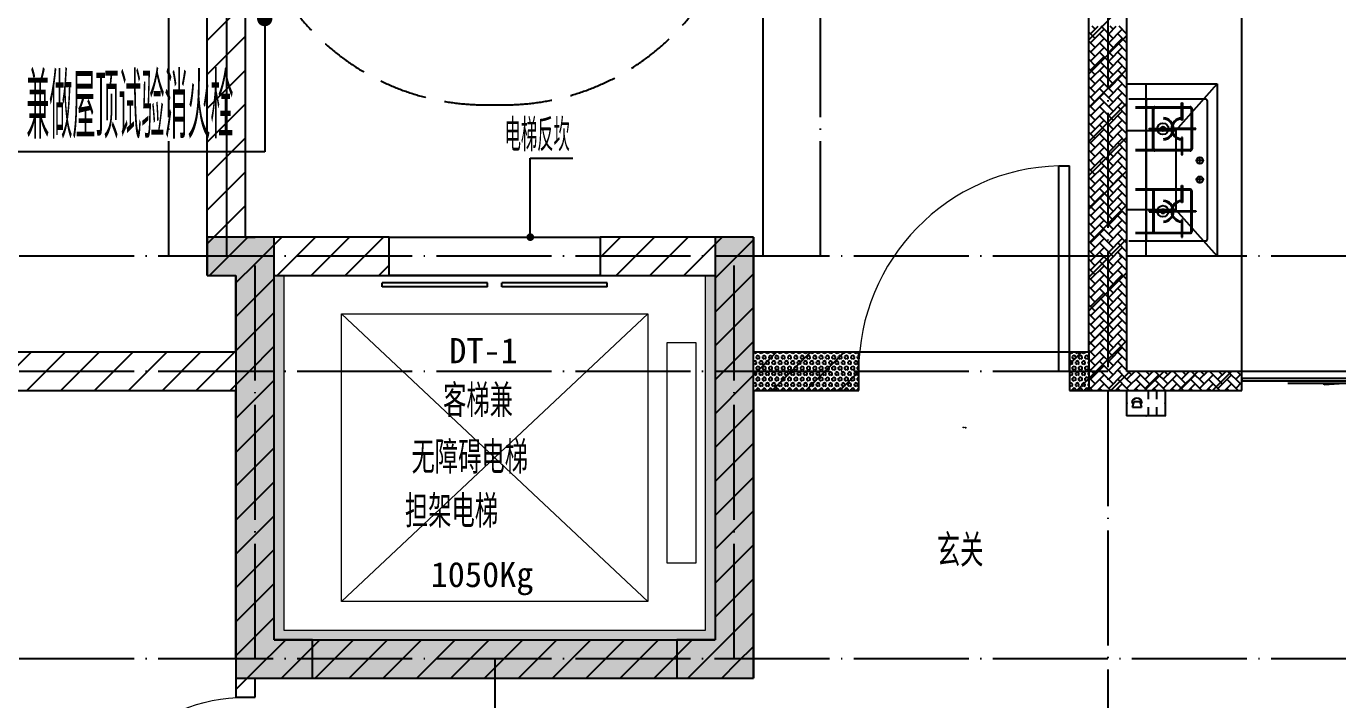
# Model space of a CAD drawing. Extents: x 27938 to 1507990, y 110129 to 923079.
# Drawn here: x 837972 to 844817, y 288797 to 292311 of the extents above; entities that cross this region are included whole.
import ezdxf
from ezdxf.enums import TextEntityAlignment as Align

# ---------------------------------------------------------------- set-up
doc = ezdxf.new("R2010")
doc.units = 0
doc.header["$LTSCALE"] = 1000
doc.header["$MEASUREMENT"] = 0
doc.linetypes.add('DASH', pattern=[0.35, 0.25, -0.1])
doc.linetypes.add('DOTE', pattern=[2.42, 2, -0.2, 0.02, -0.2])
for name, color, linetype in [('----建筑底图', 8, 'Continuous'), ('COLUMN', 9, 'Continuous'), ('DIM_LEAD', 3, 'Continuous'), ('DIM_不分区消火栓', 1, 'Continuous'), ('DOTE', 1, 'Continuous'), ('EQUIP-安防', 3, 'Continuous'), ('LVTRY', 6, 'Continuous'), ('PUB_HATCH', 8, 'Continuous'), ('PUB_TEXT', 4, 'Continuous'), ('STAIR', 2, 'Continuous'), ('WALL', 9, 'Continuous'), ('WINDOW', 4, 'Continuous'), ('WINDOW_TEXT', 7, 'Continuous'), ('保温', 6, 'Continuous'), ('建筑-排气道', 9, 'Continuous')]:
    doc.layers.add(name, color=color, linetype=linetype)
for name, color, linetype, lineweight in [('3.5方案汇报，与郭总、侯月琴确定户型_t8$0$STAIR', 2, 'Continuous', 18), ('填充', 251, 'Continuous', 5), ('平面-空调预留孔', 173, 'Continuous', 15)]:
    doc.layers.add(name, color=color, linetype=linetype, lineweight=lineweight)
doc.styles.add('_TCH_DIM', font='SIMPLEX.shx', dxfattribs={"width": 0.7, "bigfont": 'GBCBIG.shx'})
doc.styles.add('_TCH_DIM_T3', font='SIMPLEX.shx', dxfattribs={"width": 0.494118, "bigfont": 'GBCBIG.shx'})
doc.styles.add('_TCH_WINDOW', font='SIMPLEX.shx', dxfattribs={"width": 0.7, "height": 3.5, "bigfont": 'GBCBIG.shx'})
doc.styles.add('_TEL_DIM', font='SIMPLEX', dxfattribs={"width": 0.8, "height": 3.5, "bigfont": 'HZTXT'})
doc.styles.add('DIM_FONT', font='SIMPLEX.shx', dxfattribs={"width": 0.56})
doc.styles.get("Standard").update_dxf_attribs({"font": 'gbenor.shx', "bigfont": 'gbcbig.shx'})
doc.styles.add('黑体', font='simhei.ttf')
pattern_1 = [(90, (0, 0), (-16.49778, 1e-15), [9.525, -19.05]), (210, (0, 0), (8.24889, -14.2874966), [9.525, -19.05]), (150, (6e-16, 9.525), (-8.24889, -14.2874966), [9.525, -19.05])]
pattern_2 = [(45, (0, 0), (0, 47.4157523), [100.584, -33.528]), (135, (23.708, 23.708), (3e-15, 47.4157523), [100.584, -33.528])]
pattern_3 = [(45, (0, 89.76), (-88.3884, 88.3884), [])]

# ---------------------------------------------------------------- blocks, each defined once
blk = doc.blocks.new('GDGDGRD')
at = {"layer": 'PUB_HATCH'}
for points in [[(431966.6, 293615.4), (431616.6, 293615.4), (431616.6, 293415.4), (431766.6, 293415.4), (431766.6, 291315.4), (432166.6, 291315.4), (432166.6, 291515.4), (431966.6, 291515.4)], [(434266.6, 293615.4), (434266.6, 291515.4), (434066.6, 291515.4), (434066.6, 291315.4), (434466.6, 291315.4), (434466.6, 293415.4), (434466.6, 293415.4), (434466.6, 293615.4)]]:
    blk.add_hatch(color=256, dxfattribs=at).paths.add_polyline_path(points)
at = {"layer": 'COLUMN', "color": 6}
for p, q in [((431966.6, 293615.4), (431616.6, 293615.4)), ((431616.6, 293615.4), (431616.6, 293415.4)), ((431966.6, 291515.4), (431966.6, 293615.4)), ((434266.6, 293615.4), (434266.6, 291515.4)), ((434466.6, 293615.4), (434266.6, 293615.4)), ((434466.6, 293415.4), (434466.6, 293615.4)), ((431616.6, 293415.4), (431766.6, 293415.4)), ((431766.6, 293415.4), (431766.6, 291315.4)), ((434466.6, 291315.4), (434466.6, 293415.4)), ((434466.6, 293415.4), (434466.6, 293415.4)), ((432166.6, 291515.4), (431966.6, 291515.4)), ((432166.6, 291315.4), (432166.6, 291515.4)), ((434266.6, 291515.4), (434066.6, 291515.4)), ((434066.6, 291515.4), (434066.6, 291315.4)), ((431766.6, 291315.4), (432166.6, 291315.4)), ((434066.6, 291315.4), (434466.6, 291315.4))]:
    blk.add_line(p, q, dxfattribs=at)
blk = doc.blocks.new('A-Kitchen-7')
at = {"layer": 'LVTRY', "color": 0}
for p, q in [((-518.7, 779.7), (-7.2, 834.3)), ((-515, 756), (-518.7, 779.7)), ((-3.6, 810.6), (-515, 756)), ((-29.1, 767), (-35.2, 806.4)), ((-7.2, 834.3), (-3.6, 810.6)), ((515, 780), (0, 780)), ((0, 756), (0, 780)), ((515, 756), (515, 780)), ((515, 756), (-515, 756)), ((-515, 756), (-515, 40)), ((-485.6, 760.5), (-484.9, 756)), ((-29.1, 767), (-112.1, 756)), ((515, 40), (515, 756)), ((-515, 40), (515, 40))]:
    blk.add_line(p, q, dxfattribs=at)
blk.add_lwpolyline([(-468.9, 40), (-468.9, 0), (468.9, 0), (468.9, 40)], close=True, dxfattribs=at)
blk = doc.blocks.new('rtyg7uyhg')
at = {"layer": 'LVTRY', "color": 0}
for p, q in [((193590.3, 45458.1), (193590.3, 45069.5)), ((194234.6, 45488.8), (193621, 45488.8)), ((194265.3, 45069.5), (194265.3, 45458.1)), ((193682.3, 45407), (193887.8, 45407)), ((193896.4, 45429.9), (193857.6, 45326.3)), ((193875.3, 45316), (193945.6, 45401.5)), ((193925.8, 45440.4), (193940.1, 45432.2)), ((194111.9, 45407), (194173.3, 45407)), ((193621, 45130.8), (193621, 45345.6)), ((193857.6, 45326.3), (193875.3, 45316)), ((194009.6, 45345.6), (194009.6, 45130.8)), ((194050.5, 45130.8), (194050.5, 45345.6)), ((194234.6, 45345.6), (194234.6, 45130.8)), ((193621, 45038.8), (194234.6, 45038.8)), ((193948.3, 45069.5), (193682.3, 45069.5)), ((194173.3, 45069.5), (194111.9, 45069.5))]:
    blk.add_line(p, q, dxfattribs=at)
for centre, radius in [((193866.4, 45437.7), 20.5), ((193989.2, 45437.7), 20.5), ((194071, 45437.7), 20.5), ((193815.3, 45238.2), 25.6), ((194137.5, 45238.2), 25.6)]:
    blk.add_circle(centre, radius, dxfattribs=at)
for centre, radius, start, end in [((193621, 45458.1), 30.7, 89.99999, 179.99999), ((194234.6, 45458.1), 30.7, 359.99999, 89.99999), ((193682.3, 45345.6), 61.4, 89.99999, 179.99999), ((193915.6, 45422.7), 20.5, 59.99999, 159.46231), ((193929.8, 45414.5), 20.5, 320.53767, 59.99999), ((193948.3, 45345.6), 61.4, 359.99999, 89.99999), ((194111.9, 45345.6), 61.4, 89.99999, 179.99999), ((194173.3, 45345.6), 61.4, 359.99999, 89.99999), ((193682.3, 45130.8), 61.4, 179.99999, 269.99999), ((193948.3, 45130.8), 61.4, 269.99999, 359.99999), ((194111.9, 45130.8), 61.4, 179.99999, 269.99999), ((194173.3, 45130.8), 61.4, 269.99999, 359.99999), ((193621, 45069.5), 30.7, 179.99999, 269.99999), ((194234.6, 45069.5), 30.7, 269.99999, 359.99999)]:
    blk.add_arc(centre, radius, start, end, dxfattribs=at)
at = {"layer": 'LVTRY', "color": 0, "style": 'DIM_FONT', "width": 0.8, "flags": 9}
for tag in ['YSIZE', 'XSIZE']:
    blk.add_attdef(tag, (193927.8, 45487.8), '', height=0.5, rotation=89.99999, dxfattribs=at)
blk = doc.blocks.new('FRSDFDGDGDRGDR')
at = {"layer": '平面-空调预留孔', "color": 0}
for p, q in [((699612.3, 775044), (699612.3, 775441.2)), ((699618.9, 775447.8), (699746.3, 775447.8)), ((699746.3, 775447.8), (699746.3, 775355.4)), ((699719.9, 775342.2), (699719.9, 775143)), ((699726.5, 775348.8), (699739.7, 775348.8)), ((699726.5, 775136.4), (699739.7, 775136.4)), ((699746.3, 775129.8), (699746.3, 775037.4)), ((699746.3, 775037.4), (699618.9, 775037.4))]:
    blk.add_line(p, q, dxfattribs=at)
blk.add_lwpolyline([(699766.1, 775166.7), (699792.5, 775153.5), (699792.5, 775057.2), (699766.1, 775044), (699766.1, 775017.6), (699618.9, 775017.6, -0.414214), (699592.5, 775044), (699592.5, 775441.2, -0.414214), (699618.9, 775467.6), (699766.1, 775467.6), (699766.1, 775441.2), (699792.5, 775428), (699792.5, 775331.6), (699766.1, 775318.4)], format="xyb", close=True, dxfattribs=at)
for centre, radius in [((699739.7, 775331.6), 10.6), ((699739.7, 775243.2), 15.8), ((699739.7, 775153.5), 10.6)]:
    blk.add_circle(centre, radius, dxfattribs=at)
for centre, start, end in [((699618.9, 775441.2), 90, 180), ((699726.5, 775342.2), 90, 180), ((699739.7, 775355.4), 270, 360), ((699726.5, 775143), 180, 270), ((699739.7, 775129.8), 0, 90), ((699618.9, 775044), 180, 270)]:
    blk.add_arc(centre, 6.6, start, end, dxfattribs=at)
blk = doc.blocks.new('*U124')
h = blk.add_hatch(color=0)
h.set_gradient(color1=(0, 0, 255), rotation=180, tint=1)
h.paths.add_polyline_path([(0, 0), (-6.35, -6.35), (-6.35, -2.159), (-15, -2.159), (-15, 2.159), (-6.35, 2.159), (-6.35, 6.35)])
at = {"color": 0, "linetype": 'Continuous'}
blk.add_lwpolyline([(0, 0), (-6.35, -6.35), (-6.35, -2.159), (-15, -2.159), (-15, 2.159), (-6.35, 2.159), (-6.35, 6.35)], close=True, dxfattribs=at)
blk = doc.blocks.new('A$C3E873908')
at = {"layer": 'PUB_HATCH'}
blk.add_hatch(color=0, dxfattribs=at).paths.add_polyline_path([(-335, -15), (-335, -285), (-230, -285), (-230, -270), (-300, -270), (-320, -250), (-320, -50), (-300, -30), (-50, -30), (-30, -50), (-30, -250), (-50, -270), (-120, -270), (-120, -285), (-15, -285), (-15, -15)])
at = {"layer": 'LVTRY', "color": 0}
for p, q in [((-230, -270), (-230, -285)), ((-120, -270), (-120, -285))]:
    blk.add_line(p, q, dxfattribs=at)
for points in [[(0, 0), (-350, 0), (-350, -300), (0, -300)], [(-15, -15), (-335, -15), (-335, -285), (-15, -285)], [(-300, -270), (-50, -270), (-30, -250), (-30, -50), (-50, -30), (-300, -30), (-320, -50), (-320, -250), (-300, -270)]]:
    blk.add_lwpolyline(points, close=True, dxfattribs=at)
at = {"layer": '建筑-排气道', "color": 8, "xscale": 5, "yscale": 5, "zscale": 5, "rotation": 90.00000000000001}
blk.add_blockref('*U124', (-165.1, -332.3), dxfattribs=at)
blk = doc.blocks.new('VXCVXVXVDXVDX')
at = {"layer": 'LVTRY', "color": 0}
for p, q in [((436416.6, 294415.4), (436886.8, 294415.4)), ((436516.6, 293515.4), (436516.6, 294415.4)), ((436670.8, 294172.4), (436886.8, 294415.4)), ((436886.8, 294415.4), (436886.8, 293515.4)), ((436826.6, 294335.4), (436426.6, 294335.4)), ((436516.6, 294325.4), (436516.6, 293605.4)), ((436836.6, 293605.4), (436836.6, 294325.4)), ((436461.6, 294295.4), (436746.6, 294295.4)), ((436461.6, 294290.4), (436746.6, 294290.4)), ((436551.6, 294075.4), (436551.6, 294285.4)), ((436556.6, 294075.4), (436556.6, 294285.4)), ((436701.8, 294225.4), (436701.8, 294315.4)), ((436701.8, 294315.4), (436706.3, 294315.4)), ((436706.3, 294315.4), (436706.3, 294225.4)), ((436751.6, 294285.4), (436751.6, 294075.4)), ((436756.6, 294285.4), (436756.6, 294075.4)), ((436531.6, 294182.6), (436659.1, 294182.6)), ((436531.6, 294178.1), (436531.6, 294182.6)), ((436776.6, 294182.6), (436649.1, 294182.6)), ((436649.1, 294182.6), (436649.1, 294178.1)), ((436659.1, 294182.6), (436659.1, 294178.1)), ((436706.3, 294225.4), (436701.8, 294225.4)), ((436776.6, 294178.1), (436776.6, 294182.6)), ((436416.6, 294172.4), (436670.8, 294172.4)), ((436516.6, 293757.3), (436516.6, 294172.4)), ((436659.1, 294178.1), (436531.6, 294178.1)), ((436649.1, 294178.1), (436776.6, 294178.1)), ((436670.8, 294172.4), (436670.8, 293757.3)), ((436706.3, 294135.4), (436701.8, 294135.4)), ((436701.8, 294135.4), (436701.8, 294045.4)), ((436706.3, 294045.4), (436706.3, 294135.4)), ((436746.6, 294070.4), (436461.6, 294070.4)), ((436746.6, 294065.4), (436461.6, 294065.4)), ((436701.8, 294045.4), (436706.3, 294045.4)), ((436816, 294015.4), (436777.2, 294015.4)), ((436796.6, 293996), (436796.6, 294034.8)), ((436816, 293915.4), (436777.2, 293915.4)), ((436796.6, 293896), (436796.6, 293934.8)), ((436746.6, 293865.4), (436461.6, 293865.4)), ((436746.6, 293860.4), (436461.6, 293860.4)), ((436551.6, 293855.4), (436551.6, 293645.4)), ((436556.6, 293855.4), (436556.6, 293645.4)), ((436701.8, 293795.4), (436701.8, 293885.4)), ((436701.8, 293885.4), (436706.3, 293885.4)), ((436706.3, 293885.4), (436706.3, 293795.4)), ((436751.6, 293645.4), (436751.6, 293855.4)), ((436756.6, 293645.4), (436756.6, 293855.4)), ((436706.3, 293795.4), (436701.8, 293795.4)), ((436670.8, 293757.3), (436416.6, 293757.3)), ((436659.1, 293752.6), (436531.6, 293752.6)), ((436531.6, 293752.6), (436531.6, 293748.1)), ((436531.6, 293748.1), (436659.1, 293748.1)), ((436649.1, 293748.1), (436649.1, 293752.6)), ((436649.1, 293752.6), (436776.6, 293752.6)), ((436776.6, 293748.1), (436649.1, 293748.1)), ((436659.1, 293748.1), (436659.1, 293752.6)), ((436886.8, 293515.4), (436670.8, 293757.3)), ((436706.3, 293705.4), (436701.8, 293705.4)), ((436701.8, 293705.4), (436701.8, 293615.4)), ((436706.3, 293615.4), (436706.3, 293705.4)), ((436776.6, 293752.6), (436776.6, 293748.1)), ((436461.6, 293640.4), (436746.6, 293640.4)), ((436461.6, 293635.4), (436746.6, 293635.4)), ((436426.6, 293595.4), (436826.6, 293595.4)), ((436701.8, 293615.4), (436706.3, 293615.4)), ((436886.8, 293515.4), (436416.6, 293515.4))]:
    blk.add_line(p, q, dxfattribs=at)
blk.add_lwpolyline([(437016.6, 292915.4), (437016.6, 295015.4), (438516.6, 295015.4), (438516.6, 293789.4)], dxfattribs=at)
for centre, radius in [((436604.1, 294180.4), 29.7), ((436604.1, 294180.4), 11.7), ((436796.6, 294015.4), 17), ((436796.6, 293915.4), 17), ((436604.1, 293750.4), 29.7), ((436604.1, 293750.4), 11.7)]:
    blk.add_circle(centre, radius, dxfattribs=at)
for centre, radius, start, end in [((436526.6, 294325.4), 10, 90, 180), ((436826.6, 294325.4), 10, 0, 90), ((436561.6, 294285.4), 10, 90, 180), ((436561.6, 294285.4), 5, 90, 180), ((436746.6, 294285.4), 10, 0, 90), ((436746.6, 294285.4), 5, 0, 90), ((436604.1, 294180.4), 56.7, 2.27424, 87.72576), ((436604.1, 294180.4), 52.2, 2.47041, 87.52959), ((436704.1, 294180.4), 56.7, 92.27424, 177.72576), ((436704.1, 294180.4), 52.2, 92.47041, 177.52959), ((436604.1, 294180.4), 56.7, 272.27424, 357.72576), ((436604.1, 294180.4), 52.2, 272.47041, 357.52959), ((436704.1, 294180.4), 56.7, 182.27424, 267.72576), ((436704.1, 294180.4), 52.2, 182.47041, 267.52959), ((436561.6, 294075.4), 10, 180, 270), ((436561.6, 294075.4), 5, 180, 270), ((436746.6, 294075.4), 5, 270, 0), ((436746.6, 294075.4), 10, 270, 0), ((436561.6, 293855.4), 10, 90, 180), ((436561.6, 293855.4), 5, 90, 180), ((436746.6, 293855.4), 10, 0, 90), ((436746.6, 293855.4), 5, 0, 90), ((436604.1, 293750.4), 56.7, 2.27424, 87.72576), ((436604.1, 293750.4), 52.2, 2.47041, 87.52959), ((436704.1, 293750.4), 56.7, 92.27424, 177.72576), ((436704.1, 293750.4), 52.2, 92.47041, 177.52959), ((436604.1, 293750.4), 56.7, 272.27424, 357.72576), ((436604.1, 293750.4), 52.2, 272.47041, 357.52959), ((436704.1, 293750.4), 56.7, 182.27424, 267.72576), ((436704.1, 293750.4), 52.2, 182.47041, 267.52959), ((436561.6, 293645.4), 10, 180, 270), ((436561.6, 293645.4), 5, 180, 270), ((436746.6, 293645.4), 5, 270, 0), ((436746.6, 293645.4), 10, 270, 0), ((436526.6, 293605.4), 10, 180, 270), ((436826.6, 293605.4), 10, 270, 0)]:
    blk.add_arc(centre, radius, start, end, dxfattribs=at)
at = {"color": 8, "xscale": -1}
for name, p in [('A$C3E873908', (436416.6, 295615.4)), ('rtyg7uyhg', (632006.9, 250026.6))]:
    blk.add_blockref(name, p, dxfattribs=at)
at = {"color": 8, "rotation": 90}
blk.add_blockref('FRSDFDGDGDRGDR', (1212534.1, -404177.2), dxfattribs=at)
at = {"layer": 'LVTRY', "color": 8, "extrusion": (0, 0, -1), "xscale": -0.7999999999883585, "yscale": 0.7999999999883585, "zscale": -0.7999999999883585, "rotation": 270}
blk.add_blockref('A-Kitchen-7', (-439116.6, 293377.4), dxfattribs=at)
blk = doc.blocks.new('VXVXVXDVXDVXVDX')
at = {"layer": '保温', "linetype": 'ByBlock', "ltscale": 10}
h = blk.add_hatch(dxfattribs=at)
h.set_pattern_fill('AR-HBONE', color=251, scale=55)
h.set_pattern_definition(pattern_2)
h.paths.add_polyline_path([(436416.6, 294715.4), (436216.6, 294715.4), (436216.6, 292815.4), (436416.6, 292815.2)])
at = {"layer": '保温', "linetype": 'Continuous', "ltscale": 10}
h = blk.add_hatch(dxfattribs=at)
h.set_pattern_fill('HEX', color=251, scale=10, angle=90, style=0)
h.set_pattern_definition(pattern_1)
h.paths.add_polyline_path([(435016.6, 292815.4), (435016.6, 293015.4), (434466.6, 293015.4), (434466.6, 292815.4)])
h = blk.add_hatch(dxfattribs=at)
h.set_pattern_fill('HEX', color=251, scale=10, angle=90, style=0)
h.set_pattern_definition(pattern_1)
h.paths.add_polyline_path([(436216.6, 292815.4), (436216.6, 293015.4), (436116.6, 293015.4), (436116.6, 292815.4)])
at = {"layer": '保温', "linetype": 'ByBlock', "ltscale": 10}
h = blk.add_hatch(dxfattribs=at)
h.set_pattern_fill('AR-HBONE', color=251, scale=55)
h.set_pattern_definition(pattern_2)
h.paths.add_polyline_path([(437016.6, 292815.4), (437016.6, 292915.4), (436416.6, 292915.4), (436416.6, 292815.4)])
at = {"layer": '保温', "linetype": 'Continuous', "ltscale": 10}
h = blk.add_hatch(dxfattribs=at)
h.set_pattern_fill('HEX', color=251, scale=10, angle=90, style=0)
h.set_pattern_definition(pattern_1)
h.paths.add_polyline_path([(434066.6, 291315.4), (434066.6, 291515.4), (432166.6, 291515.4), (432166.6, 291315.4)])
at = {"layer": '保温', "color": 251, "linetype": 'ByBlock', "ltscale": 10}
blk.add_line((436216.6, 293015.4), (436216.6, 292815.4), dxfattribs=at)
blk = doc.blocks.new('$equip$00002628')
at = {"linetype": 'Continuous'}
for p, q in [((-0.625, 0.415), (0.625, 0.415)), ((-0.625, -0.415), (-0.625, 0.415)), ((-0.472, 0.01), (-0.409, 0.01)), ((-0.446, -0.138), (-0.395, 0.058)), ((-0.395, 0.058), (-0.395, 0.058)), ((-0.395, 0.058), (-0.206, 0.058)), ((-0.206, 0.058), (-0.155, -0.138)), ((-0.191, 0.01), (-0.129, 0.01)), ((0.071, 0.129), (0.071, 0.415)), ((0.35, 0.129), (0.35, 0.415)), ((0.625, 0.415), (0.625, -0.415)), ((0.625, -0.415), (-0.625, -0.415)), ((-0.155, -0.138), (-0.446, -0.138)), ((0.071, -0.415), (0.071, -0.129)), ((0.35, -0.415), (0.35, -0.129))]:
    blk.add_line(p, q, dxfattribs=at)
at = {"const_width": 0.05}
blk.add_lwpolyline([(-0.625, 0.415), (0.625, 0.415), (0.625, -0.415), (-0.625, -0.415), (-0.625, 0.415), (0.625, 0.415)], dxfattribs=at)
at = {"linetype": 'Continuous'}
blk.add_arc((-0.3, -0.011), 0.173, 6.9897, 173.0103, dxfattribs=at)
for p in [(-0.625, 0), (0, 0.415), (0, -0.415), (0.625, 0)]:
    blk.add_point(p)
at = {"color": 7, "style": '_TEL_DIM', "flags": 1}
blk.add_attdef('A', text='', height=0.000025, dxfattribs=at).set_placement((0, 0), align=Align.MIDDLE_CENTER)
blk = doc.blocks.new('GDFGDDADWADAW')
at = {"layer": 'EQUIP-安防', "xscale": 160, "yscale": 160, "zscale": 160}
blk.add_blockref('$equip$00002628', (436516.6, 292749), dxfattribs=at)
blk = doc.blocks.new('$DorLib2D$00000001')
at = {"color": 0}
for p, q in [((0.45, 0.975), (0.5, 0.975)), ((0.45, 0), (0.45, 0.975)), ((0.5, 0), (0.5, 0.975)), ((0.5, 0), (0.45, 0))]:
    blk.add_line(p, q, dxfattribs=at)
at = {"color": 0, "lineweight": 13}
blk.add_arc((0.475, 0), 0.975, 91.46928, 180, dxfattribs=at)
blk = doc.blocks.new('$DORLIB2D$00000127')
at = {"color": 0}
for points in [[(-0.5333, 0.7949), (-0.5333, 0.6904)], [(-0.0333, 0.7949), (-0.5333, 0.7949)], [(-0.0333, 0.7949), (-0.0333, 0.6904)], [(0.5333, 0.7949), (0.0333, 0.7949)], [(0.0333, 0.7949), (0.0333, 0.6904)], [(0.5333, 0.7949), (0.5333, 0.6904)], [(-0.0333, 0.6904), (-0.5333, 0.6904)], [(0.5333, 0.6904), (0.0333, 0.6904)], [(0.5, 0.5), (-0.5, 0.5)]]:
    blk.add_lwpolyline(points, dxfattribs=at)
blk = doc.blocks.new('$DorLib2D$00000131')
at = {"color": 0, "linetype": 'Continuous'}
for p, q in [((0.15, 0.125), (0.2319, 0.1973)), ((0.2319, 0.1973), (0.2319, 0.125)), ((-0.5, 0.125), (-0.5, 0)), ((0.0192, 0.125), (-0.5, 0.125)), ((0.0192, 0), (0.0192, 0.125)), ((0.35, 0.125), (0.15, 0.125)), ((-0.5, 0), (0.0192, 0)), ((-0.024, 0), (0.5, 0)), ((-0.024, -0.125), (-0.024, 0)), ((0.5, 0), (0.5, -0.125)), ((-0.35, -0.125), (-0.15, -0.125)), ((-0.2319, -0.1973), (-0.2319, -0.125)), ((-0.15, -0.125), (-0.2319, -0.1973)), ((0.5, -0.125), (-0.024, -0.125))]:
    blk.add_line(p, q, dxfattribs=at)
blk = doc.blocks.new('A$C1B43746D')
at = {"layer": 'PUB_HATCH'}
h = blk.add_hatch(dxfattribs=at)
h.set_pattern_fill('普通砖', color=256, scale=50, style=0)
h.set_pattern_definition(pattern_3)
h.paths.add_polyline_path([(25302.5, -22399.8), (25502.5, -22199.8), (25502.5, -18299.8), (25369.1, -18299.8), (25302.5, -18399.8)])
h = blk.add_hatch(dxfattribs=at)
h.set_pattern_fill('普通砖', color=256, scale=50, style=0)
h.set_pattern_definition(pattern_3)
h.paths.add_polyline_path([(30002.5, -22899.8), (30102.5, -22899.8), (30102.5, -20699.8), (29969.1, -20699.8), (29902.5, -20799.8), (29902.5, -22799.8)])
h = blk.add_hatch(dxfattribs=at)
h.set_pattern_fill('普通砖', color=256, scale=50, style=0)
h.set_pattern_definition(pattern_3)
h.paths.add_polyline_path([(25502.5, -22199.8), (25302.5, -22399.8), (25452.5, -22399.8), (25552.5, -22333.1), (25552.5, -22199.8)])
h = blk.add_hatch(dxfattribs=at)
h.set_pattern_fill('普通砖', color=256, scale=50, style=0)
h.set_pattern_definition(pattern_3)
h.paths.add_polyline_path([(25652.5, -22399.8), (26252.5, -22399.8), (26252.5, -22199.8), (25552.5, -22199.8), (25552.5, -22333.1)])
h = blk.add_hatch(dxfattribs=at)
h.set_pattern_fill('普通砖', color=256, scale=50, style=0)
h.set_pattern_definition(pattern_3)
h.paths.add_polyline_path([(28152.5, -22199.8), (27352.5, -22199.8), (27352.5, -22399.8), (27952.5, -22399.8)])
h = blk.add_hatch(dxfattribs=at)
h.set_pattern_fill('普通砖', color=256, scale=50, style=0)
h.set_pattern_definition(pattern_3)
h.paths.add_polyline_path([(28152.5, -22199.8), (27952.5, -22399.8), (27952.5, -22899.8), (28085.8, -22899.8), (28152.5, -22799.8)])
h = blk.add_hatch(dxfattribs=at)
h.set_pattern_fill('普通砖', color=256, scale=50, style=0)
h.set_pattern_definition(pattern_3)
h.paths.add_polyline_path([(25519.1, -22899.8), (25652.5, -22899.8), (25652.5, -22399.8), (25552.5, -22333.1), (25452.5, -22399.8), (25452.5, -22799.8)])
h = blk.add_hatch(dxfattribs=at)
h.set_pattern_fill('普通砖', color=256, scale=50, style=0)
h.set_pattern_definition(pattern_3)
h.paths.add_polyline_path([(25452.5, -22799.8), (23502.5, -22799.8), (23502.5, -22999.8), (25452.5, -22999.8), (25519.1, -22899.8)])
h = blk.add_hatch(dxfattribs=at)
h.set_pattern_fill('普通砖', color=256, scale=50, style=0)
h.set_pattern_definition(pattern_3)
h.paths.add_polyline_path([(28152.5, -22999.8), (28702.5, -22999.8), (28702.5, -22799.8), (28152.5, -22799.8), (28085.8, -22899.8)])
h = blk.add_hatch(dxfattribs=at)
h.set_pattern_fill('普通砖', color=256, scale=50, style=0)
h.set_pattern_definition(pattern_3)
h.paths.add_polyline_path([(29902.5, -22799.8), (29802.5, -22799.8), (29802.5, -22999.8), (30002.5, -22999.8), (30002.5, -22899.8)])
h = blk.add_hatch(dxfattribs=at)
h.set_pattern_fill('普通砖', color=256, scale=50, style=0)
h.set_pattern_definition(pattern_3)
h.paths.add_polyline_path([(25527.5, -24399.8), (25652.5, -24299.8), (25652.5, -22899.8), (25519.1, -22899.8), (25452.5, -22999.8), (25452.5, -24399.8)])
h = blk.add_hatch(dxfattribs=at)
h.set_pattern_fill('普通砖', color=256, scale=50, style=0)
h.set_pattern_definition(pattern_3)
h.paths.add_polyline_path([(28085.8, -22899.8), (27952.5, -22899.8), (27952.5, -24299.8), (28152.5, -24499.8), (28152.5, -22999.8)])
h = blk.add_hatch(dxfattribs=at)
h.set_pattern_fill('普通砖', color=256, scale=50, style=0)
h.set_pattern_definition(pattern_3)
h.paths.add_polyline_path([(30002.5, -22999.8), (30702.5, -22999.8), (30702.5, -22899.8), (30002.5, -22899.8)])
h = blk.add_hatch(dxfattribs=at)
h.set_pattern_fill('普通砖', color=256, scale=50, style=0)
h.set_pattern_definition(pattern_3)
h.paths.add_polyline_path([(25527.5, -24399.8), (25552.4, -24499.8), (28152.5, -24499.8), (27952.5, -24299.8), (25652.5, -24299.8)])
h = blk.add_hatch(dxfattribs=at)
h.set_pattern_fill('普通砖', color=256, scale=50, style=0)
h.set_pattern_definition(pattern_3)
h.paths.add_polyline_path([(25452.4, -24399.8), (25452.4, -24599.8), (25552.4, -24599.8), (25552.4, -24499.8), (25527.5, -24399.8)])
at = {"layer": '填充'}
h = blk.add_hatch(dxfattribs=at)
h.set_pattern_fill('隔热材料02', color=8, scale=100, style=0)
h.set_pattern_definition([(0, (-1147405.93, -633038.43), (0, 50), []), (0, (-1147405.93, -633021.764), (0, 50), []), (270, (-1147362.19, -633013.133), (50, -9e-15), [5.01775, -44.98225]), (270, (-1147399.65, -633013.133), (50, -9e-15), [5.01775, -44.98225]), (90, (-1147374.137, -633047.06), (-50, 3e-15), [5.01775, -44.98225]), (90, (-1147387.7, -633047.06), (-50, 3e-15), [5.01775, -44.98225]), (180, (-1147355.907, -633055.1), (-6e-15, -50), [50.02425, 0.02425]), (135, (-1147369.864, -633052.59), (3e-15, 49.99987405), [4.268, -66.44275]), (116.56505, (-1147322.882, -633049.57), (0.00011283, 49.99993342), [2.805, -108.9985]), (116.56505, (-1147372.882, -633049.57), (0.00011283, 49.99993342), [2.805, -108.9985]), (153.43495, (-1147314.847, -633055.098), (-0.0001128, 49.9999334), [5.61, -106.1935]), (153.43495, (-1147364.847, -633055.098), (-0.0001128, 49.9999334), [5.61, -106.1935]), (63.43495, (-1147324.137, -633042.044), (-0.00011283, 49.99993342), [26.714, -85.0895]), (63.43495, (-1147374.137, -633042.044), (-0.00011283, 49.99993342), [26.714, -85.0895]), (116.56505, (-1147312.19, -633013.133), (0.00011283, 49.99993342), [2.805, -108.9985]), (116.56505, (-1147362.19, -633013.133), (0.00011283, 49.99993342), [2.805, -108.9985]), (135, (-1147363.444, -633010.624), (3e-15, 49.99987405), [4.268, -66.44275]), (153.43495, (-1147316.462, -633007.606), (-0.0001128, 49.9999334), [5.61, -106.1935]), (153.43495, (-1147366.462, -633007.606), (-0.0001128, 49.9999334), [5.61, -106.1935]), (45, (-1147398.394, -633010.624), (0, 49.99987405), [4.268, -66.44275]), (63.43495, (-1147349.649, -633013.133), (-0.00011283, 49.99993342), [2.805, -108.9985]), (63.43495, (-1147399.649, -633013.133), (-0.00011283, 49.99993342), [2.805, -108.9985]), (26.56505, (-1147345.376, -633007.606), (0.0001128, 49.9999334), [5.61, -106.1935]), (26.56505, (-1147395.376, -633007.606), (0.0001128, 49.9999334), [5.61, -106.1935]), (116.56505, (-1147337.702, -633042.044), (0.00011283, 49.99993342), [26.714, -85.0895]), (116.56505, (-1147387.702, -633042.044), (0.00011283, 49.99993342), [26.714, -85.0895]), (45, (-1147391.974, -633052.59), (0, 49.99987405), [4.268, -66.44275]), (63.43495, (-1147338.956, -633049.57), (-0.00011283, 49.99993342), [2.805, -108.9985]), (63.43495, (-1147388.956, -633049.57), (-0.00011283, 49.99993342), [2.805, -108.9985]), (26.56505, (-1147346.99, -633055.098), (0.0001128, 49.9999334), [5.61, -106.1935]), (26.56505, (-1147396.99, -633055.098), (0.0001128, 49.9999334), [5.61, -106.1935])])
h.paths.add_polyline_path([(27902.5, -22399.8), (27952.5, -22399.8), (27952.5, -24299.8), (25652.5, -24299.8), (25652.5, -22399.8), (25702.5, -22399.8), (25702.5, -24249.8), (27902.5, -24249.8)])
at = {"layer": '3.5方案汇报，与郭总、侯月琴确定户型_t8$0$STAIR', "color": 8}
for p, q in [((27602.5, -22599.8), (26002.5, -24099.8)), ((26002.5, -22599.8), (27602.5, -24099.8))]:
    blk.add_line(p, q, dxfattribs=at)
for points in [[(26002.5, -24099.8), (26002.5, -22599.8), (27602.5, -22599.8), (27602.5, -24099.8)], [(27702.5, -23899.8), (27702.5, -22749.8), (27852.5, -22749.8), (27852.5, -23899.8)]]:
    blk.add_lwpolyline(points, close=True, dxfattribs=at)
at = {"layer": 'DIM_LEAD', "color": 8}
for p, q in [((26988.4, -22199.7), (26988.4, -21787.1)), ((26988.4, -21787.1), (27211.3, -21787.1))]:
    blk.add_line(p, q, dxfattribs=at)
at = {"layer": 'DIM_LEAD', "color": 8, "const_width": 20}
blk.add_lwpolyline([(26988.4, -22209.7, 1), (26988.4, -22189.7, 1)], format="xyb", close=True, dxfattribs=at)
at = {"layer": 'DOTE', "color": 169, "linetype": 'DOTE', "ltscale": 0.3}
for p, q in [((30002.2, -20099.8), (30002.5, -31199.8)), ((25102.5, -22299.8), (25102.5, -20699.8)), ((28502.5, -22299.8), (28502.5, -20699.8)), ((66302.5, -22299.8), (12302.5, -22299.8)), ((25552.5, -24399.8), (25552.5, -22299.8)), ((28052.5, -24399.8), (28052.5, -22299.8)), ((66302.5, -22899.8), (12302.5, -22899.8)), ((66302.5, -24399.8), (12302.5, -24399.8)), ((26802.5, -24399.8), (26802.5, -31199.8))]:
    blk.add_line(p, q, dxfattribs=at)
at = {"layer": 'DOTE', "color": 169, "ltscale": 0.2}
for p, q in [((25402.5, -20699.5), (25402.5, -22299.8)), ((28202.5, -20699.5), (28202.5, -22299.8))]:
    blk.add_line(p, q, dxfattribs=at)
at = {"layer": 'STAIR', "color": 8, "linetype": 'DASH'}
blk.add_lwpolyline([(25502.5, -20259.8, 0.414214), (26752.5, -21509.8), (26852.5, -21509.8, 0.414214), (28102.5, -20259.8)], format="xyb", dxfattribs=at)
at = {"layer": 'WALL', "color": 8}
for p, q in [((25502.5, -22199.8), (25502.5, -18299.8)), ((25302.5, -22399.8), (25302.5, -18399.8)), ((30102.5, -22899.8), (30102.5, -20699.8)), ((29902.5, -22799.8), (29902.5, -20799.8)), ((25502.5, -22199.8), (25552.5, -22199.8)), ((26252.5, -22199.8), (25552.5, -22199.8)), ((26252.5, -22399.8), (26252.5, -22199.8)), ((28152.5, -22199.8), (27352.5, -22199.8)), ((27352.5, -22199.8), (27352.5, -22399.8)), ((28152.5, -22199.8), (28152.5, -22799.8)), ((25302.5, -22399.8), (25452.5, -22399.8)), ((25452.5, -22799.8), (25452.5, -22399.8)), ((25652.5, -22399.8), (26252.5, -22399.8)), ((25652.5, -22899.8), (25652.5, -22399.8)), ((27352.5, -22399.8), (27952.5, -22399.8)), ((27952.5, -22399.8), (27952.5, -22899.8)), ((25452.5, -22799.8), (23502.5, -22799.8)), ((28702.5, -22799.8), (28152.5, -22799.8)), ((28702.5, -22999.8), (28702.5, -22799.8)), ((29902.5, -22799.8), (29802.5, -22799.8)), ((29802.5, -22799.8), (29802.5, -22999.8)), ((25652.5, -24299.8), (25652.5, -22899.8)), ((27952.5, -22899.8), (27952.5, -24299.8)), ((30702.5, -22899.8), (30102.5, -22899.8)), ((30702.5, -22999.8), (30702.5, -22899.8)), ((23502.5, -22999.8), (25452.5, -22999.8)), ((25452.5, -24399.8), (25452.5, -22999.8)), ((28152.5, -22999.8), (28702.5, -22999.8)), ((28152.5, -22999.8), (28152.5, -24499.8)), ((29802.5, -22999.8), (30002.5, -22999.8)), ((30002.5, -22999.8), (30702.5, -22999.8)), ((25652.5, -24299.8), (27952.5, -24299.8)), ((25452.4, -24399.8), (25452.4, -24599.8)), ((25552.4, -24499.8), (28152.5, -24499.8)), ((25552.4, -24599.8), (25552.4, -24499.8)), ((25452.4, -24599.8), (25552.4, -24599.8))]:
    blk.add_line(p, q, dxfattribs=at)
at = {"layer": 'WINDOW', "color": 8}
for p, q in [((26252.5, -22199.8), (27352.5, -22199.8)), ((26252.5, -22399.8), (27352.5, -22399.8)), ((29802.5, -22799.8), (28702.5, -22799.8)), ((32302.5, -22899.8), (30702.5, -22899.8))]:
    blk.add_line(p, q, dxfattribs=at)
at = {"layer": '填充', "color": 8}
blk.add_lwpolyline([(27902.5, -22399.8), (27952.5, -22399.8), (27952.5, -24299.8), (25652.5, -24299.8), (25652.5, -22399.8), (25702.5, -22399.8), (25702.5, -24249.8), (27902.5, -24249.8)], close=True, dxfattribs=at)
at = {"color": 8}
for name in ['GDGDGRD', 'VXVXVXDVXDVXVDX', 'VXCVXVXVDXVDX', 'GDFGDDADWADAW']:
    blk.add_blockref(name, (-406314.1, -315815.2), dxfattribs=at)
at = {"layer": 'WINDOW', "color": 8}
ref = blk.add_blockref('$DorLib2D$00000001', (29252.5, -22899.8), dxfattribs=dict(at, xscale=-1100, yscale=-1100, zscale=-1100, rotation=179.9999999993929))
ref.add_attrib('A', 'YFDM1122', (29245, -23194.4), dxfattribs={"layer": 'WINDOW_TEXT', "color": 8, "ltscale": 0.5, "height": 4.25, "rotation": 360, "style": '_TCH_WINDOW', "width": 0.494118})
at = {"layer": 'WINDOW', "color": 8, "xscale": 1100, "yscale": -200, "zscale": 1100}
blk.add_blockref('$DORLIB2D$00000127', (26802.5, -22299.8), dxfattribs=at)
at = {"layer": 'WINDOW', "color": 8}
ref = blk.add_blockref('$DorLib2D$00000131', (31502.5, -22949.8), dxfattribs=dict(at, xscale=-1600, yscale=-100, zscale=-1600, rotation=179.9999999993902))
ref.add_attrib('A', 'M1622', (31497.8, -23144.3), dxfattribs={"layer": 'WINDOW_TEXT', "color": 8, "ltscale": 0.5, "height": 4.25, "rotation": 360, "style": '_TCH_WINDOW', "width": 0.494118})
ref = blk.add_blockref('$DorLib2D$00000001', (25502.4, -25049.8), dxfattribs=dict(at, xscale=-900, yscale=900, zscale=-900, rotation=89.99999999297073))
ref.add_attrib('A', 'M0922', (25276.4, -25136.1), dxfattribs={"layer": 'WINDOW_TEXT', "color": 8, "ltscale": 0.5, "height": 4.25, "rotation": 90, "style": '_TCH_WINDOW', "width": 0.494118})
at = {"layer": 'DIM_LEAD', "color": 7, "style": '_TCH_DIM', "width": 0.7}
blk.add_text('电梯反坎', height=168.79, dxfattribs=at).set_placement((26854.4, -21752.1))
at = {"layer": 'PUB_TEXT', "color": 8, "style": '黑体'}
for s, p in [('DT-1', (26565.3, -22857.5)), ('1050Kg', (26468.3, -24025.2))]:
    blk.add_text(s, height=131.43, dxfattribs=at).set_placement(p)
at = {"layer": 'PUB_TEXT', "color": 8}
for s, p in [('客梯兼', (26533.3, -23137.7)), ('无障碍电梯', (26368.8, -23433.5)), ('担架电梯', (26334.3, -23715)), ('玄关', (29110.3, -23919.2))]:
    blk.add_text(s, height=168.79, dxfattribs=at).set_placement(p)

msp = doc.modelspace()

# ---------------------------------------------------------------- block references
at = {"layer": '----建筑底图', "ltscale": 0.5}
msp.add_blockref('A$C1B43746D', (813614.1, 313410.2), dxfattribs=at)

# ---------------------------------------------------------------- next in the draw order: linework, layer by layer
at = {"layer": 'DIM_不分区消火栓'}
for p, q in [((839216.6, 292350.4), (839216.6, 291654.8)), ((839216.6, 291654.8), (837902.6, 291654.8))]:
    msp.add_line(p, q, dxfattribs=at)
at = {"layer": 'DIM_不分区消火栓', "const_width": 40}
msp.add_lwpolyline([(839216.6, 292370.4, 1), (839216.6, 292330.4, 1)], format="xyb", close=True, dxfattribs=at)

# ---------------------------------------------------------------- next in the draw order: texts
at = {"layer": 'DIM_不分区消火栓', "color": 7, "style": '_TCH_DIM_T3', "width": 0.494118}
msp.add_text('兼做屋顶试验消火栓', height=337.59, dxfattribs=at).set_placement((837972.6, 291724.8))

doc.saveas('drawing.dxf')
